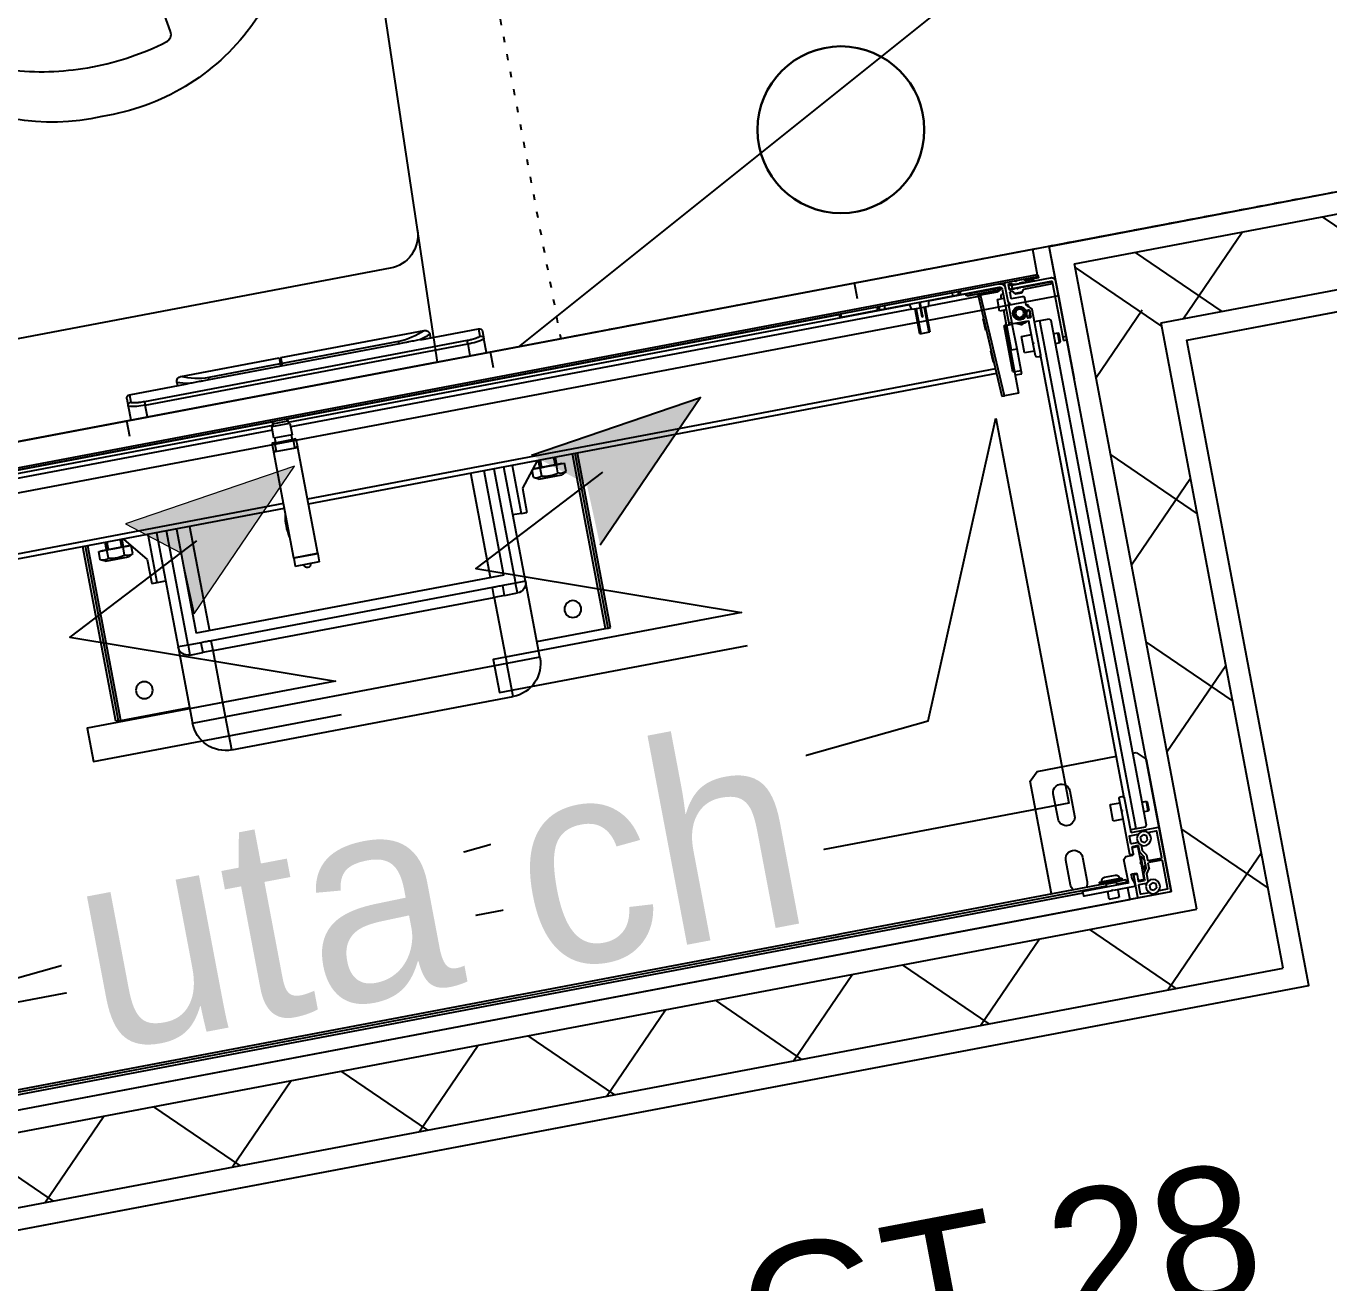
# Model space of a CAD drawing. Header units: centimetres. Extents: x 197412 to 267601, y -375791 to -305433.
# Drawn here: x 218766 to 219540, y -354845 to -354099 of the extents above; entities that cross this region are included whole.
import ezdxf

# ---------------------------------------------------------------- set-up
doc = ezdxf.new("R2010")
doc.units = ezdxf.units.CM
doc.linetypes.add('Style de ligne -5', pattern=[0.20828, 0.069425, -0.138855])
for name, color, linetype in [('3-BAT C-Niveau 0', 250, 'Continuous'), ('prlm-GT', 242, 'Continuous'), ('prlm-MOD', 64, 'Continuous'), ('prlm-VMC', 62, 'Continuous')]:
    doc.layers.add(name, color=color, linetype=linetype)
doc.layers.add('FAUX PLAFOND', color=9, linetype='Continuous', lineweight=25)
doc.layers.add('prlm-ELEC-CFO', color=1, linetype='Continuous', lineweight=25)
doc.styles.add('Geneva', font='arial.ttf')
doc.styles.add('prlm-elec-cfo', font='comic.ttf', dxfattribs={"height": 12})

# ---------------------------------------------------------------- blocks, each defined once
blk = doc.blocks.new('xi.uta')
at = {"layer": 'prlm-ELEC-CFO', "lineweight": 5}
blk.add_hatch(color=0, dxfattribs=at).paths.add_polyline_path([(-3, 6), (-0.103, 3.699), (0, 0), (7.5, 7.5)])
at = {"layer": 'prlm-ELEC-CFO', "color": 0, "lineweight": 5, "flags": 128}
blk.add_lwpolyline([(-3, 6), (-0.103, 3.699), (0, 0), (7.5, 7.5)], close=True, dxfattribs=at)
at = {"layer": 'prlm-ELEC-CFO', "color": 0}
blk.add_lwpolyline([(0.955, 4.227), (-7.5, 0), (7.5, -5.5), (-7.5, -5.5), (-7.5, -7.5), (7.5, -7.5)], dxfattribs=at)
blk = doc.blocks.new('xi.CH')
at = {"layer": 'prlm-ELEC-CFO', "lineweight": 5}
blk.add_hatch(color=0, dxfattribs=at).paths.add_polyline_path([(-3, 6), (-0.103, 3.699), (0, 0), (7.5, 7.5)])
at = {"layer": 'prlm-ELEC-CFO', "color": 0}
for points in [[(-3, 6), (7.5, 7.5), (0, 0)], [(0.955, 4.227), (-7.5, 0), (7.5, -5.5), (-7.5, -5.5), (-7.5, -7.5), (7.5, -7.5)]]:
    blk.add_lwpolyline(points, dxfattribs=at)
blk = doc.blocks.new('MTI900_Alu_390')
at = {"layer": 'prlm-MOD', "color": 1, "linetype": 'Continuous'}
for p, q in [((-4.225, 0), (4.225, 0)), ((4.278, 0), (4.225, 0)), ((4.225, -0.07), (4.225, 0)), ((4.472, 0), (4.278, 0)), ((4.475, 0), (4.472, 0)), ((4.475, -0.003), (4.475, 0)), ((3.96, -0.073), (3.96, -0.097)), ((4.13, -0.07), (3.963, -0.07)), ((4.105, -0.025), (4.165, -0.025)), ((4.105, -0.025), (4.105, -0.07)), ((4.135, -0.075), (4.13, -0.07)), ((4.14, -0.07), (4.135, -0.075)), ((4.267, -0.07), (4.14, -0.07)), ((4.165, -0.07), (4.165, -0.025)), ((4.27, -0.0895), (4.27, -0.073)), ((4.275, -0.003), (4.275, -0.137)), ((4.293, -0.021), (4.293, -0.074)), ((4.3467, -0.018), (4.296, -0.018)), ((4.296, -0.077), (4.3306, -0.077)), ((4.355, -0.0385), (4.375, -0.0269)), ((4.355, -0.0615), (4.355, -0.0385)), ((4.375, -0.0731), (4.355, -0.0615)), ((4.375, -0.0269), (4.395, -0.0385)), ((4.395, -0.0615), (4.375, -0.0731)), ((4.395, -0.0385), (4.395, -0.0615)), ((4.454, -0.018), (4.4033, -0.018)), ((4.457, -0.191), (4.457, -0.021)), ((4.475, -0.387), (4.475, -0.003)), ((-4.105, -0.105), (4.105, -0.105)), ((-4.1, -0.12), (4.1, -0.12)), ((-3.96, -0.09), (3.96, -0.09)), ((3.775, -0.12), (3.775, -0.8)), ((3.895, -0.15), (3.895, -0.3)), ((3.963, -0.1), (4.229, -0.1)), ((3.995, -0.3), (3.995, -0.15)), ((4.067, -0.12), (4.067, -0.125)), ((4.067, -0.125), (4.203, -0.125)), ((4.067, -0.125), (4.067, -0.135)), ((4.067, -0.135), (4.203, -0.135)), ((4.105, -0.115), (4.095, -0.125)), ((4.105, -0.1), (4.105, -0.115)), ((4.165, -0.115), (4.105, -0.115)), ((4.165, -0.115), (4.165, -0.1)), ((4.165, -0.105), (4.225, -0.105)), ((4.175, -0.125), (4.165, -0.115)), ((4.17, -0.12), (4.225, -0.12)), ((4.203, -0.125), (4.203, -0.12)), ((4.203, -0.135), (4.203, -0.125)), ((4.225, -0.105), (4.225, -0.1)), ((4.225, -0.105), (4.225, -0.12)), ((4.235, -0.1), (4.235, -0.24)), ((4.26, -0.142), (4.26, -0.1205)), ((4.2602, -0.1195), (4.2698, -0.0905)), ((4.292, -0.145), (4.263, -0.145)), ((4.278, -0.14), (4.292, -0.14)), ((4.295, -0.137), (4.295, -0.098)), ((4.295, -0.137), (4.295, -0.142)), ((4.298, -0.095), (4.332, -0.095)), ((4.327, -0.1), (4.298, -0.1)), ((4.33, -0.195), (4.33, -0.103)), ((4.335, -0.098), (4.335, -0.1341)), ((4.3355, -0.1358), (4.3545, -0.1642)), ((4.353, -0.0864), (4.353, -0.1286)), ((4.3535, -0.1303), (4.3725, -0.1588)), ((4.1025, -0.158), (4.1675, -0.158)), ((4.33, -0.195), (4.325, -0.2)), ((4.325, -0.2), (4.33, -0.205)), ((4.3377, -0.16), (4.33, -0.16)), ((4.33, -0.1677), (4.3421, -0.1677)), ((4.33, -0.297), (4.33, -0.205)), ((4.3377, -0.16), (4.3377, -0.24)), ((4.355, -0.19), (4.3377, -0.16)), ((4.3377, -0.24), (4.355, -0.21)), ((4.355, -0.1659), (4.355, -0.2341)), ((4.373, -0.1605), (4.373, -0.191)), ((4.373, -0.209), (4.373, -0.2404)), ((4.454, -0.194), (4.376, -0.194)), ((4.376, -0.206), (4.454, -0.206)), ((4.457, -0.369), (4.457, -0.209)), ((4.235, -0.24), (4.25, -0.255)), ((4.25, -0.255), (4.292, -0.255)), ((4.275, -0.263), (4.275, -0.52)), ((4.292, -0.26), (4.278, -0.26)), ((4.295, -0.258), (4.295, -0.263)), ((4.295, -0.302), (4.295, -0.263)), ((4.298, -0.3), (4.327, -0.3)), ((4.332, -0.305), (4.298, -0.305)), ((4.33, -0.2323), (4.3421, -0.2323)), ((4.33, -0.24), (4.3377, -0.24)), ((4.3545, -0.2358), (4.335, -0.265)), ((4.335, -0.265), (4.335, -0.302)), ((4.353, -0.2714), (4.353, -0.3036)), ((4.373, -0.2404), (4.3535, -0.2697)), ((4.293, -0.326), (4.293, -0.369)), ((4.328, -0.323), (4.296, -0.323)), ((4.296, -0.372), (4.3467, -0.372)), ((4.355, -0.3285), (4.375, -0.3169)), ((4.355, -0.3515), (4.355, -0.3285)), ((4.375, -0.3631), (4.355, -0.3515)), ((4.375, -0.3169), (4.395, -0.3285)), ((4.395, -0.3515), (4.375, -0.3631)), ((4.395, -0.3285), (4.395, -0.3515)), ((4.4033, -0.372), (4.454, -0.372)), ((4.305, -0.6), (4.305, -0.393)), ((4.34, -0.405), (4.305, -0.405)), ((4.308, -0.39), (4.472, -0.39)), ((4.34, -0.405), (4.34, -3.475)), ((4.395, -0.405), (4.34, -0.405)), ((4.405, -0.415), (4.395, -0.405)), ((4.405, -0.415), (4.405, -3.465)), ((4.475, -0.8), (4.475, -0.387)), ((4.215, -0.475), (4.215, -0.575)), ((4.275, -0.475), (4.215, -0.475)), ((4.275, -0.52), (4.2779, -0.5229)), ((4.275, -0.52), (4.275, -0.53)), ((4.2779, -0.5271), (4.275, -0.53)), ((4.275, -0.53), (4.275, -0.6)), ((4.43, -0.495), (4.405, -0.495)), ((4.43, -0.495), (4.43, -0.555)), ((4.435, -0.5), (4.43, -0.495)), ((4.435, -0.55), (4.435, -0.5)), ((3.895, -0.55), (3.895, -0.7)), ((3.995, -0.7), (3.995, -0.55)), ((4.215, -0.575), (4.275, -0.575)), ((4.285, -0.61), (4.295, -0.61)), ((4.305, -0.6), (4.305, -3.277)), ((4.405, -0.555), (4.43, -0.555)), ((4.43, -0.555), (4.435, -0.55)), ((3.775, -0.8), (3.825, -0.85)), ((3.825, -0.85), (4.305, -0.85)), ((4.405, -0.85), (4.425, -0.85)), ((4.425, -0.85), (4.475, -0.8)), ((-0.85, -1.865), (0.85, -1.865)), ((-0.85, -1.865), (-0.85, -2.065)), ((0.85, -1.865), (0.85, -2.065)), ((-1.05, -2.525), (-1.05, -2.065)), ((-1.05, -2.065), (-0.85, -2.065)), ((0.85, -2.065), (-0.85, -2.065)), ((-0.85, -2.065), (-0.85, -2.465)), ((0.85, -2.465), (0.85, -2.065)), ((1.05, -2.065), (0.85, -2.065)), ((1.05, -2.065), (1.05, -2.525)), ((-1.495, -2.16), (-1.495, -3.215)), ((-1.48, -2.16), (-1.495, -2.16)), ((-1.48, -2.16), (-1.48, -3.215)), ((-1.48, -2.16), (-1.465, -2.16)), ((-1.465, -2.16), (-1.05, -2.16)), ((-1.465, -2.16), (-1.465, -3.215)), ((1.05, -2.16), (1.465, -2.16)), ((1.465, -2.16), (1.48, -2.16)), ((1.465, -2.16), (1.465, -3.215)), ((1.48, -2.16), (1.48, -3.215)), ((1.48, -2.16), (1.495, -2.16)), ((1.495, -2.16), (1.495, -3.215)), ((-0.99, -2.465), (-0.9124, -2.465)), ((-0.99, -2.525), (-0.99, -2.465)), ((-0.85, -2.465), (-0.9124, -2.465)), ((-0.9124, -2.525), (-0.9124, -2.465)), ((-0.85, -2.465), (0.85, -2.465)), ((-0.85, -2.465), (-0.85, -2.5242)), ((0.9124, -2.465), (0.85, -2.465)), ((0.85, -2.465), (0.85, -2.5242)), ((0.9124, -2.465), (0.99, -2.465)), ((0.9124, -2.465), (0.9124, -2.525)), ((0.99, -2.465), (0.99, -2.525)), ((-1.05, -3.215), (-1.05, -2.525)), ((-0.99, -2.525), (-1.05, -2.525)), ((-0.99, -2.525), (-0.99, -3.215)), ((-0.9124, -2.525), (-0.99, -2.525)), ((0.85, -2.5242), (-0.85, -2.5242)), ((0.99, -2.525), (0.9124, -2.525)), ((0.99, -3.215), (0.99, -2.525)), ((1.05, -2.525), (0.99, -2.525)), ((1.05, -2.525), (1.05, -3.215)), ((0.93, -2.585), (-0.93, -2.585)), ((-0.93, -3.215), (-0.93, -2.585)), ((-0.85, -3.215), (-0.85, -2.585)), ((0.85, -2.585), (0.85, -3.215)), ((0.93, -2.585), (0.93, -3.215)), ((-1.1342, -2.925), (-1.1, -2.925)), ((-1.1342, -3.0705), (-1.1342, -2.925)), ((-1.1, -2.925), (-1.1, -3.215)), ((-1.1, -2.925), (-1.05, -2.925)), ((-0.2775, -2.915), (-0.2775, -2.865)), ((-0.1325, -2.865), (-0.2775, -2.865)), ((-0.1325, -2.915), (-0.2775, -2.915)), ((-0.2775, -2.9175), (-0.2775, -2.915)), ((-0.2775, -2.9175), (-0.1325, -2.9175)), ((-0.2775, -3.5575), (-0.2775, -2.9175)), ((-0.1325, -2.915), (-0.1325, -2.865)), ((-0.1325, -2.9175), (-0.1325, -2.915)), ((-0.1325, -3.5575), (-0.1325, -2.9175)), ((1.1, -2.925), (1.05, -2.925)), ((1.1, -3.215), (1.1, -2.925)), ((1.1, -2.925), (1.1342, -2.925)), ((1.1342, -3.0705), (1.1342, -2.925)), ((-1.2504, -3.215), (-1.1342, -3.0705)), ((1.2504, -3.215), (1.1342, -3.0705)), ((4.0071, -3.6913), (4.035, -3.077)), ((4.05, -3.077), (4.0221, -3.692)), ((4.035, -3.077), (4.05, -3.077)), ((4.1351, -3.077), (4.05, -3.077)), ((4.136, -3.497), (4.1351, -3.077)), ((-1.38, -3.106), (-1.4081, -3.1204)), ((-1.4081, -3.1204), (-1.4081, -3.17)), ((-1.4081, -3.17), (-1.3836, -3.17)), ((-1.395, -3.17), (-1.395, -3.172)), ((-1.395, -3.172), (-1.225, -3.172)), ((-1.3836, -3.17), (-1.3591, -3.17)), ((-1.38, -3.106), (-1.24, -3.106)), ((-1.36, -3.172), (-1.36, -3.215)), ((-1.3591, -3.1204), (-1.3591, -3.17)), ((-1.3591, -3.17), (-1.31, -3.17)), ((-1.3508, -3.215), (-1.3508, -3.172)), ((-1.31, -3.17), (-1.2609, -3.17)), ((-1.2692, -3.215), (-1.2692, -3.172)), ((-1.2609, -3.1204), (-1.2609, -3.17)), ((-1.2609, -3.17), (-1.2364, -3.17)), ((-1.26, -3.215), (-1.26, -3.172)), ((-1.2119, -3.1204), (-1.24, -3.106)), ((-1.2364, -3.17), (-1.2142, -3.17)), ((-1.225, -3.172), (-1.225, -3.17)), ((-1.2119, -3.1204), (-1.2119, -3.1671)), ((1.24, -3.106), (1.2119, -3.1204)), ((1.2119, -3.1204), (1.2119, -3.1671)), ((1.2142, -3.17), (1.2364, -3.17)), ((1.225, -3.17), (1.225, -3.172)), ((1.225, -3.172), (1.395, -3.172)), ((1.2364, -3.17), (1.2609, -3.17)), ((1.24, -3.106), (1.38, -3.106)), ((1.26, -3.172), (1.26, -3.215)), ((1.2609, -3.1204), (1.2609, -3.17)), ((1.2609, -3.17), (1.31, -3.17)), ((1.2692, -3.215), (1.2692, -3.172)), ((1.31, -3.17), (1.3591, -3.17)), ((1.3508, -3.215), (1.3508, -3.172)), ((1.3591, -3.1204), (1.3591, -3.17)), ((1.3591, -3.17), (1.3836, -3.17)), ((1.36, -3.215), (1.36, -3.172)), ((1.4081, -3.1204), (1.38, -3.106)), ((1.3836, -3.17), (1.4081, -3.17)), ((1.395, -3.172), (1.395, -3.17)), ((1.4081, -3.1204), (1.4081, -3.17)), ((-0.2775, -3.215), (-4.0287, -3.215)), ((-0.2775, -3.245), (-4.0274, -3.245)), ((4.0287, -3.215), (-0.1325, -3.215)), ((4.0274, -3.245), (-0.1325, -3.245)), ((4.125, -3.207), (4.125, -3.487)), ((4.125, -3.207), (4.175, -3.207)), ((4.1353, -3.187), (4.175, -3.187)), ((4.175, -3.187), (4.175, -3.207)), ((4.175, -3.207), (4.175, -3.337)), ((4.0173, -3.3556), (4.0205, -3.2854)), ((4.0255, -3.2857), (4.0205, -3.2854)), ((4.215, -3.305), (4.215, -3.405)), ((4.275, -3.305), (4.215, -3.305)), ((4.275, -3.277), (4.275, -3.3458)), ((4.295, -3.267), (4.285, -3.267)), ((4.305, -3.5528), (4.305, -3.277)), ((4.43, -3.325), (4.405, -3.325)), ((4.43, -3.325), (4.43, -3.385)), ((4.435, -3.33), (4.43, -3.325)), ((4.0173, -3.3556), (4.0223, -3.3558)), ((4.14, -3.337), (4.175, -3.337)), ((4.14, -3.487), (4.14, -3.337)), ((4.175, -3.337), (4.175, -3.487)), ((4.215, -3.405), (4.275, -3.405)), ((4.275, -3.3458), (4.275, -3.3582)), ((4.275, -3.3582), (4.275, -3.484)), ((4.2759, -3.3479), (4.2779, -3.3499)), ((4.2779, -3.3541), (4.2759, -3.3561)), ((4.405, -3.385), (4.43, -3.385)), ((4.43, -3.385), (4.435, -3.38)), ((4.435, -3.38), (4.435, -3.33)), ((4.455, -3.355), (4.455, -3.335)), ((4.455, -3.335), (4.475, -3.335)), ((4.455, -3.69), (4.455, -3.355)), ((4.475, -3.355), (4.455, -3.355)), ((4.475, -3.335), (4.475, -3.355)), ((4.475, -3.69), (4.475, -3.355)), ((4.0084, -3.5518), (4.0116, -3.4816)), ((4.0166, -3.4819), (4.0116, -3.4816)), ((4.22, -3.4778), (4.23, -3.472)), ((4.23, -3.472), (4.24, -3.4778)), ((4.34, -3.475), (4.305, -3.475)), ((4.395, -3.475), (4.34, -3.475)), ((4.395, -3.475), (4.405, -3.465)), ((-0.2775, -3.5575), (-0.1325, -3.5575)), ((-0.2775, -3.56), (-0.2775, -3.5575)), ((-0.26, -3.5575), (-0.26, -3.6075)), ((-0.15, -3.6075), (-0.15, -3.5575)), ((-0.1325, -3.56), (-0.1325, -3.5575)), ((3.625, -3.532), (3.685, -3.532)), ((3.625, -3.532), (3.625, -3.682)), ((3.6311, -3.682), (3.6311, -3.532)), ((3.6789, -3.682), (3.6789, -3.532)), ((3.685, -3.682), (3.685, -3.532)), ((4.0084, -3.5518), (4.0134, -3.552)), ((4.125, -3.487), (4.14, -3.487)), ((4.14, -3.4972), (4.136, -3.497)), ((4.14, -3.487), (4.155, -3.487)), ((4.14, -3.487), (4.14, -3.577)), ((4.155, -3.487), (4.175, -3.487)), ((4.155, -3.497), (4.155, -3.487)), ((4.155, -3.702), (4.155, -3.497)), ((4.175, -3.497), (4.155, -3.497)), ((4.175, -3.487), (4.175, -3.49)), ((4.175, -3.49), (4.175, -3.6008)), ((4.272, -3.487), (4.178, -3.487)), ((4.195, -3.5614), (4.195, -3.5226)), ((4.268, -3.521), (4.2657, -3.521)), ((4.271, -3.507), (4.271, -3.518)), ((4.2729, -3.542), (4.276, -3.542)), ((4.287, -3.504), (4.274, -3.504)), ((4.2769, -3.5821), (4.3041, -3.5549)), ((4.279, -3.545), (4.279, -3.549)), ((4.282, -3.552), (4.287, -3.552)), ((4.2854, -3.504), (4.29, -3.5066)), ((4.29, -3.549), (4.29, -3.507)), ((-0.2775, -3.61), (-0.2775, -3.56)), ((-0.26, -3.56), (-0.2775, -3.56)), ((-0.255, -3.61), (-0.2775, -3.61)), ((-0.15, -3.6075), (-0.26, -3.6075)), ((-0.255, -3.6075), (-0.255, -3.6375)), ((-0.155, -3.6375), (-0.155, -3.6075)), ((-0.1325, -3.61), (-0.155, -3.61)), ((-0.1325, -3.56), (-0.15, -3.56)), ((-0.1325, -3.61), (-0.1325, -3.56)), ((3.655, -3.6411), (3.655, -3.6275)), ((3.66, -3.6275), (3.655, -3.6275)), ((3.66, -3.6411), (3.66, -3.6275)), ((4.115, -3.577), (4.115, -3.647)), ((4.155, -3.577), (4.115, -3.577)), ((4.175, -3.6232), (4.175, -3.6008)), ((4.175, -3.6232), (4.175, -3.734)), ((4.1759, -3.6029), (4.1829, -3.6099)), ((4.1829, -3.6141), (4.1759, -3.6211)), ((4.198, -3.637), (4.266, -3.637)), ((4.276, -3.627), (4.276, -3.5842)), ((4.2906, -3.577), (4.2806, -3.5828)), ((4.2906, -3.5684), (4.2906, -3.577)), ((-0.26, -3.685), (-3.6034, -3.685)), ((-0.15, -3.6375), (-0.26, -3.6375)), ((-0.26, -3.6375), (-0.26, -3.7075)), ((-0.26, -3.7075), (-0.15, -3.7075)), ((-0.25, -3.7075), (-0.25, -3.7225)), ((-0.16, -3.7225), (-0.16, -3.7075)), ((-0.15, -3.7075), (-0.15, -3.6375)), ((3.6044, -3.685), (-0.15, -3.685)), ((3.605, -3.682), (3.598, -3.717)), ((3.655, -3.682), (3.605, -3.682)), ((3.655, -3.717), (3.655, -3.6411)), ((3.66, -3.6411), (3.655, -3.6411)), ((3.66, -3.717), (3.66, -3.6411)), ((3.705, -3.682), (3.66, -3.682)), ((3.712, -3.717), (3.705, -3.682)), ((4.0074, -3.685), (3.7056, -3.685)), ((3.935, -3.717), (3.935, -3.712)), ((3.965, -3.712), (3.935, -3.712)), ((3.945, -3.702), (3.965, -3.702)), ((3.965, -3.702), (4.105, -3.702)), ((3.965, -3.712), (3.965, -3.702)), ((3.965, -3.712), (3.965, -3.717)), ((4.105, -3.712), (3.965, -3.712)), ((4.007, -3.6925), (4.0071, -3.6913)), ((4.0071, -3.6913), (4.0221, -3.692)), ((4.0221, -3.692), (4.022, -3.6925)), ((4.0221, -3.692), (4.125, -3.692)), ((4.105, -3.702), (4.125, -3.702)), ((4.105, -3.712), (4.105, -3.702)), ((4.105, -3.717), (4.105, -3.712)), ((4.135, -3.712), (4.105, -3.712)), ((4.115, -3.647), (4.155, -3.647)), ((4.125, -3.692), (4.125, -3.702)), ((4.135, -3.712), (4.135, -3.717)), ((4.14, -3.647), (4.14, -3.6567)), ((4.195, -3.674), (4.195, -3.64)), ((4.195, -3.722), (4.195, -3.693)), ((4.195, -3.695), (4.215, -3.695)), ((4.2109, -3.677), (4.198, -3.677)), ((4.198, -3.69), (4.2252, -3.69)), ((4.2221, -3.6633), (4.2134, -3.6757)), ((4.215, -3.695), (4.45, -3.695)), ((4.215, -3.695), (4.215, -3.715)), ((4.2654, -3.662), (4.2246, -3.662)), ((4.227, -3.657), (4.225, -3.659)), ((4.265, -3.659), (4.225, -3.659)), ((4.225, -3.659), (4.225, -3.662)), ((4.225, -3.69), (4.225, -3.695)), ((4.263, -3.657), (4.227, -3.657)), ((4.228, -3.692), (4.2367, -3.692)), ((4.2293, -3.657), (4.2293, -3.662)), ((4.2293, -3.69), (4.2293, -3.695)), ((4.2429, -3.6871), (4.2388, -3.6911)), ((4.2512, -3.6911), (4.2471, -3.6871)), ((4.2533, -3.692), (4.2625, -3.692)), ((4.2607, -3.657), (4.2607, -3.662)), ((4.2607, -3.69), (4.2607, -3.695)), ((4.265, -3.659), (4.263, -3.657)), ((4.265, -3.662), (4.265, -3.659)), ((4.265, -3.695), (4.265, -3.69)), ((4.2827, -3.69), (4.2653, -3.69)), ((4.2766, -3.6757), (4.2679, -3.6633)), ((4.452, -3.677), (4.2791, -3.677)), ((4.2855, -3.692), (4.445, -3.692)), ((4.455, -3.682), (4.455, -3.68)), ((-4.375, -3.737), (4.375, -3.737)), ((4.375, -3.747), (-4.375, -3.747)), ((-3.5974, -3.715), (-0.25, -3.715)), ((-3.175, -3.735), (-0.2433, -3.735)), ((-0.25, -3.7225), (-0.16, -3.7225)), ((-0.1667, -3.735), (3.175, -3.735)), ((-0.16, -3.715), (3.5984, -3.715)), ((3.175, -3.717), (3.185, -3.717)), ((3.175, -3.737), (3.175, -3.717)), ((3.185, -3.717), (3.4033, -3.717)), ((3.185, -3.717), (3.185, -3.737)), ((3.4033, -3.737), (3.4033, -3.717)), ((3.4033, -3.717), (3.4168, -3.717)), ((3.4168, -3.717), (3.45, -3.717)), ((3.4168, -3.717), (3.4168, -3.737)), ((3.45, -3.717), (3.86, -3.717)), ((3.45, -3.717), (3.45, -3.737)), ((3.7116, -3.715), (3.935, -3.715)), ((3.86, -3.717), (3.8932, -3.717)), ((3.86, -3.717), (3.86, -3.737)), ((3.8932, -3.717), (3.9067, -3.717)), ((3.8932, -3.737), (3.8932, -3.717)), ((3.9067, -3.717), (4.14, -3.717)), ((3.9067, -3.717), (3.9067, -3.737)), ((4.165, -3.7265), (4.165, -3.737)), ((4.175, -3.734), (4.175, -3.737)), ((4.215, -3.715), (4.195, -3.715)), ((4.198, -3.725), (4.212, -3.725)), ((4.215, -3.715), (4.45, -3.715)), ((4.215, -3.72), (4.2251, -3.72)), ((4.215, -3.722), (4.215, -3.72)), ((4.2249, -3.7161), (4.221, -3.72)), ((4.2287, -3.7161), (4.2249, -3.7161)), ((4.2595, -3.715), (4.231, -3.715)), ((4.2429, -3.7321), (4.2379, -3.737)), ((4.2486, -3.7335), (4.2414, -3.7335)), ((4.2521, -3.737), (4.2471, -3.7321)), ((4.2651, -3.7161), (4.2618, -3.7161)), ((4.269, -3.72), (4.2651, -3.7161)), ((4.2654, -3.72), (4.2826, -3.72)), ((4.342, -3.715), (4.2885, -3.715)), ((4.295, -3.734), (4.295, -3.73)), ((4.298, -3.727), (4.342, -3.727)), ((4.378, -3.727), (4.298, -3.727)), ((4.298, -3.727), (4.298, -3.737)), ((4.345, -3.724), (4.345, -3.718)), ((4.375, -3.737), (4.375, -3.747)), ((4.375, -3.747), (4.378, -3.747)), ((4.375, -3.792), (4.375, -3.747)), ((4.378, -3.747), (4.378, -3.727)), ((4.375, -3.902), (4.375, -3.792)), ((-4.375, -3.902), (4.375, -3.902)), ((-1.075, -3.9853), (-1.075, -3.902)), ((-0.975, -3.902), (-0.975, -3.973)), ((0.975, -3.973), (0.975, -3.902)), ((1.075, -3.902), (1.075, -3.9853)), ((-1.075, -4.03), (-1.075, -3.9853)), ((-1.055, -4.05), (-1.055, -4.0051)), ((-0.975, -3.973), (0.975, -3.973)), ((-0.975, -3.9928), (-0.975, -3.973)), ((0.975, -3.9928), (-0.975, -3.9928)), ((0.975, -3.973), (0.975, -3.9928)), ((1.055, -4.05), (1.055, -4.0051)), ((1.075, -4.03), (1.075, -3.9853)), ((-1.055, -4.05), (-0.706, -4.05)), ((-0.765, -4.07), (-0.765, -4.05)), ((-0.735, -4.1), (-0.735, -4.1)), ((-0.735, -4.1), (-0.1416, -4.1)), ((0.576, -4.0497), (-0.576, -4.0497)), ((-0.574, -4.0497), (-0.574, -4.0634)), ((-0.1416, -4.0634), (-0.574, -4.0634)), ((-0.1416, -4.0634), (-0.1416, -4.0497)), ((-0.1416, -4.1), (-0.1416, -4.0634)), ((-0.1307, -4.0497), (-0.1307, -4.0634)), ((0.574, -4.0634), (-0.1307, -4.0634)), ((-0.1307, -4.0634), (-0.1307, -4.1)), ((-0.1307, -4.1), (0.735, -4.1)), ((0.574, -4.0497), (0.574, -4.0634)), ((0.7037, -4.05), (1.055, -4.05)), ((0.735, -4.1), (0.735, -4.1)), ((0.765, -4.07), (0.765, -4.05))]:
    blk.add_line(p, q, dxfattribs=at)
at = {"layer": 'prlm-MOD', "color": 1, "ltscale": 50}
for points in [[(-1.1, -3.8058), (-1.1, -3.902)], [(1.1, -3.8058), (1.1, -3.902)], [(3.3, -3.8058), (3.3, -3.902)]]:
    blk.add_lwpolyline(points, dxfattribs=at)
at = {"layer": 'prlm-MOD', "color": 1, "linetype": 'Continuous'}
for centre, radius in [((4.375, -0.05), 0.0425), ((4.375, -0.34), 0.0425), ((-1.295, -2.31), 0.05), ((1.295, -2.31), 0.05), ((4.23, -3.542), 0.035), ((4.23, -3.542), 0.03), ((4.23, -3.542), 0.025)]:
    blk.add_circle(centre, radius, dxfattribs=at)
for centre, radius, start, end in [((4.278, -0.003), 0.003, 90, 180), ((4.472, -0.003), 0.003, 0, 90), ((3.963, -0.073), 0.003, 90, 180), ((4.267, -0.073), 0.003, 0, 90), ((4.296, -0.021), 0.003, 90, 180), ((4.296, -0.074), 0.003, 180, 270), ((4.3306, -0.067), 0.01, 270, 326.3475), ((4.3467, -0.021), 0.003, 84.51824, 90), ((4.4033, -0.021), 0.003, 90, 95.48179), ((4.454, -0.021), 0.003, 0, 90), ((3.945, -0.15), 0.05, 143.1301, 180), ((3.963, -0.097), 0.003, 180, 270), ((3.945, -0.15), 0.05, 0, 36.8699), ((4.1025, -0.138), 0.02, 171.37307, 270), ((4.1025, -0.133), 0.02, 185.73917, 187.18076), ((4.1675, -0.138), 0.02, 270, 8.62693), ((4.1675, -0.133), 0.02, 352.81924, 354.26083), ((4.232, -0.1), 0.003, 0, 180), ((4.263, -0.1205), 0.003, 161.56505, 180), ((4.263, -0.142), 0.003, 180, 270), ((4.267, -0.0895), 0.003, 341.56505, 0), ((4.278, -0.137), 0.003, 180, 270), ((4.292, -0.137), 0.003, 270, 0), ((4.292, -0.142), 0.003, 270, 0), ((4.298, -0.098), 0.003, 90, 180), ((4.298, -0.103), 0.003, 90, 180), ((4.327, -0.103), 0.003, 0, 90), ((4.332, -0.098), 0.003, 0, 90), ((4.338, -0.1341), 0.003, 180, 213.69007), ((4.356, -0.1286), 0.003, 180, 213.69007), ((4.352, -0.1659), 0.003, 0, 33.69007), ((4.37, -0.1605), 0.003, 0, 33.69007), ((4.376, -0.191), 0.003, 180, 270), ((4.376, -0.209), 0.003, 90, 180), ((4.454, -0.191), 0.003, 270, 0), ((4.454, -0.209), 0.003, 0, 90), ((3.945, -0.3), 0.05, 180, 0), ((4.278, -0.263), 0.003, 90, 180), ((4.292, -0.258), 0.003, 0, 90), ((4.292, -0.263), 0.003, 0, 90), ((4.298, -0.297), 0.003, 180, 270), ((4.298, -0.302), 0.003, 180, 270), ((4.327, -0.297), 0.003, 270, 0), ((4.332, -0.302), 0.003, 270, 0), ((4.356, -0.2714), 0.003, 146.30993, 180), ((4.352, -0.2341), 0.003, 326.30993, 0), ((4.296, -0.326), 0.003, 90, 180), ((4.296, -0.369), 0.003, 180, 270), ((4.328, -0.333), 0.01, 46.14901, 90), ((4.3467, -0.369), 0.003, 270, 275.48176), ((4.4033, -0.369), 0.003, 264.51819, 270), ((4.454, -0.369), 0.003, 270, 0), ((4.308, -0.393), 0.003, 90, 180), ((4.472, -0.387), 0.003, 270, 0), ((3.945, -0.55), 0.05, 0, 180), ((4.2758, -0.525), 0.003, 315, 45), ((4.285, -0.6), 0.01, 180, 270), ((4.295, -0.6), 0.01, 270, 0), ((3.945, -0.7), 0.05, 180, 0), ((-0.85, -2.065), 0.2, 90, 180), ((0.85, -2.065), 0.2, 0, 90), ((-0.99, -2.525), 0.06, 90, 180), ((0.99, -2.525), 0.06, 0, 90), ((-0.205, -2.865), 0.02, 0, 180), ((0, -3.11), 0.285, 166.82645, 193.17355), ((-1.3836, -3.1624), 0.0487, 59.74223, 120.25777), ((-1.2364, -3.1624), 0.0487, 59.74223, 120.25777), ((1.2364, -3.1624), 0.0487, 59.74223, 120.25777), ((1.3836, -3.1624), 0.0487, 59.74223, 120.25777), ((4.285, -3.277), 0.01, 90, 180), ((4.295, -3.277), 0.01, 0, 90), ((4.278, -3.3458), 0.003, 180, 225), ((4.278, -3.3582), 0.003, 135, 180), ((4.2758, -3.352), 0.003, 315, 45), ((4.23, -3.542), 0.065, 57.79577, 122.20423), ((4.23, -3.542), 0.06, 66.44354, 113.55646), ((4.178, -3.49), 0.003, 90, 180), ((4.23, -3.542), 0.04, 33.92723, 355.99937), ((4.2657, -3.518), 0.003, 213.92723, 270), ((4.23, -3.542), 0.04, 0, 33.92723), ((4.268, -3.518), 0.003, 270, 0), ((4.2729, -3.545), 0.003, 90, 175.99937), ((4.23, -3.542), 0.04, 355.99937, 0), ((4.274, -3.507), 0.003, 90, 180), ((4.272, -3.484), 0.003, 270, 0), ((4.276, -3.545), 0.003, 0, 90), ((4.23, -3.542), 0.06, 0, 39.29648), ((4.282, -3.549), 0.003, 180, 270), ((4.23, -3.542), 0.065, 22.61986, 35.77582), ((4.287, -3.507), 0.003, 0, 90), ((4.287, -3.549), 0.003, 270, 0), ((4.23, -3.542), 0.06, 351.491, 0), ((4.302, -3.5528), 0.003, 315, 0), ((4.178, -3.6008), 0.003, 180, 225), ((4.178, -3.6232), 0.003, 135, 180), ((4.1808, -3.612), 0.003, 315, 45), ((4.198, -3.64), 0.003, 90, 180), ((4.266, -3.627), 0.01, 270, 0), ((4.23, -3.542), 0.065, 315.04746, 333.83802), ((4.279, -3.5842), 0.003, 135, 180), ((3.945, -3.712), 0.01, 90, 180), ((3.997, -3.692), 0.01, 270, 357.39744), ((4.125, -3.712), 0.02, 347.58795, 90), ((4.125, -3.712), 0.01, 0, 90), ((4.16, -3.6567), 0.02, 180, 230.11594), ((4.14, -3.702), 0.035, 270, 0), ((4.14, -3.702), 0.015, 270, 0), ((4.1151, -3.7104), 0.05, 37.08606, 50.11594), ((4.198, -3.674), 0.003, 180, 270), ((4.198, -3.693), 0.003, 90, 180), ((4.2109, -3.674), 0.003, 270, 325.00798), ((4.2246, -3.665), 0.003, 90, 145.00798), ((4.2252, -3.693), 0.003, 19.47122, 90), ((4.2367, -3.689), 0.003, 270, 315), ((4.245, -3.6892), 0.003, 45, 135), ((4.2533, -3.689), 0.003, 225, 270), ((4.2653, -3.693), 0.003, 90, 160.52878), ((4.2654, -3.665), 0.003, 34.99202, 90), ((4.2791, -3.674), 0.003, 214.99202, 270), ((4.2827, -3.693), 0.003, 19.47122, 90), ((4.445, -3.682), 0.01, 270, 0), ((4.45, -3.69), 0.025, 270, 0), ((4.45, -3.69), 0.005, 270, 0), ((4.452, -3.68), 0.003, 0, 90), ((-0.235, -3.7225), 0.015, 180, 255.16489), ((-0.175, -3.7225), 0.015, 284.83511, 0), ((4.178, -3.734), 0.003, 180, 270), ((4.198, -3.722), 0.003, 180, 270), ((4.212, -3.722), 0.003, 270, 0), ((4.215, -3.715), 0.01, 353.93882, 0), ((4.2251, -3.717), 0.003, 270, 350.40593), ((4.231, -3.718), 0.003, 90, 170.40593), ((4.245, -3.7342), 0.003, 45, 135), ((4.2595, -3.718), 0.003, 9.59407, 90), ((4.2654, -3.717), 0.003, 189.59407, 270), ((4.275, -3.715), 0.01, 180, 186.06118), ((4.2826, -3.717), 0.003, 270, 350.40593), ((4.2885, -3.718), 0.003, 90, 170.40593), ((4.292, -3.734), 0.003, 270, 0), ((4.298, -3.73), 0.003, 90, 180), ((4.342, -3.718), 0.003, 0, 90), ((4.342, -3.724), 0.003, 270, 0), ((-0.9965, -4.212), 0.2399, 84.86995, 109.10907), ((0.9987, -4.1937), 0.2219, 69.89148, 96.1295), ((-1.055, -4.03), 0.02, 180, 270), ((-0.5689, -4.6164), 0.5805, 102.58374, 109.74123), ((-0.735, -4.07), 0.03, 180, 270), ((-0.5689, -4.4578), 0.3944, 90.7355, 114.8981), ((0.5685, -4.4598), 0.3964, 65.16337, 89.20304), ((0.5693, -4.6145), 0.5786, 70.22595, 77.40425), ((0.735, -4.07), 0.03, 270, 0), ((1.055, -4.03), 0.02, 270, 0)]:
    blk.add_arc(centre, radius, start, end, dxfattribs=at)
for centre, major_axis, ratio, start_param, end_param in [((3.997, -3.692), (-0.025, 0), 0.4, 1.570796, 3.096169), ((4.022, -3.6931), (-0.015, 0.0007), 0.045361, -1.568734, 0), ((-1.055, -3.9853), (0.02, 0), 0.989815, 3.141593, 4.712389), ((1.055, -3.9853), (-0.02, 0), 0.989815, 1.570796, 3.141593)]:
    blk.add_ellipse(centre, major_axis=major_axis, ratio=ratio, start_param=start_param, end_param=end_param, dxfattribs=at)
for points, knots in [([(-0.85, -2.5242), (-0.8604, -2.5242), (-0.8708, -2.5243), (-0.8916, -2.5247), (-0.902, -2.525), (-0.9124, -2.525)], [0, 0, 0, 0, 0.5, 0.5, 1, 1, 1, 1]), ([(0.9124, -2.525), (0.902, -2.525), (0.8916, -2.5247), (0.8708, -2.5243), (0.8604, -2.5242), (0.85, -2.5242)], [0, 0, 0, 0, 0.5, 0.5, 1, 1, 1, 1]), ([(-1.3591, -3.1204), (-1.3511, -3.1183), (-1.343, -3.1166), (-1.3306, -3.1149), (-1.3265, -3.1144), (-1.3182, -3.1138), (-1.3141, -3.1137), (-1.3017, -3.1137), (-1.2935, -3.1143), (-1.2772, -3.1166), (-1.269, -3.1183), (-1.2609, -3.1204)], [0, 0, 0, 0, 0.25, 0.25, 0.375, 0.375, 0.5, 0.5, 0.75, 0.75, 1, 1, 1, 1]), ([(1.2609, -3.1204), (1.269, -3.1183), (1.2772, -3.1166), (1.2935, -3.1143), (1.3017, -3.1137), (1.3141, -3.1137), (1.3182, -3.1138), (1.3265, -3.1144), (1.3306, -3.1149), (1.343, -3.1166), (1.3511, -3.1183), (1.3591, -3.1204)], [0, 0, 0, 0, 0.25, 0.25, 0.5, 0.5, 0.625, 0.625, 0.75, 0.75, 1, 1, 1, 1]), ([(-0.975, -3.9928), (-0.9803, -3.9928), (-0.9856, -3.9929), (-0.996, -3.9932), (-1.0011, -3.9934), (-1.0083, -3.9939), (-1.0107, -3.9941), (-1.0153, -3.9945), (-1.0176, -3.9947), (-1.0241, -3.9955), (-1.0281, -3.996), (-1.0355, -3.9972), (-1.0388, -3.9978), (-1.0446, -3.9991), (-1.047, -3.9998), (-1.05, -4.0009), (-1.0509, -4.0013), (-1.0524, -4.0021), (-1.053, -4.0024), (-1.0545, -4.0036), (-1.055, -4.0043), (-1.055, -4.0051)], [0, 0, 0, 0, 0.125, 0.125, 0.25, 0.25, 0.3125, 0.3125, 0.375, 0.375, 0.5, 0.5, 0.625, 0.625, 0.75, 0.75, 0.8125, 0.8125, 0.875, 0.875, 1, 1, 1, 1]), ([(1.055, -4.0051), (1.055, -4.0043), (1.0545, -4.0036), (1.053, -4.0024), (1.0523, -4.002), (1.0508, -4.0013), (1.0491, -4.0006), (1.0469, -3.9998), (1.0444, -3.9991), (1.0431, -3.9988), (1.0387, -3.9978), (1.0354, -3.9971), (1.0299, -3.9963), (1.028, -3.996), (1.0239, -3.9955), (1.0218, -3.9952), (1.0153, -3.9945), (1.0107, -3.9941), (1.0034, -3.9936), (1.0009, -3.9935), (0.9958, -3.9932), (0.9933, -3.9931), (0.9856, -3.9929), (0.9803, -3.9928), (0.975, -3.9928)], [0, 0, 0, 0, 0.125, 0.125, 0.1875, 0.1875, 0.25, 0.3125, 0.3125, 0.375, 0.375, 0.5, 0.5, 0.5625, 0.5625, 0.625, 0.625, 0.75, 0.75, 0.8125, 0.8125, 0.875, 0.875, 1, 1, 1, 1]), ([(-0.576, -4.0497), (-0.5891, -4.0497), (-0.6021, -4.0497), (-0.6211, -4.0498), (-0.6274, -4.0498), (-0.6399, -4.0498), (-0.6461, -4.0498), (-0.6642, -4.0499), (-0.6756, -4.0499), (-0.6918, -4.05), (-0.6971, -4.05), (-0.7038, -4.05), (-0.7053, -4.05), (-0.7068, -4.05)], [0, 0, 0, 0, 0.125, 0.125, 0.1875, 0.1875, 0.25, 0.25, 0.375, 0.375, 0.4375, 0.4375, 0.4568651, 0.4568651, 0.4568651, 0.4568651]), ([(0.7055, -4.05), (0.6995, -4.05), (0.6933, -4.05), (0.6813, -4.05), (0.6756, -4.0499), (0.6642, -4.0499), (0.6524, -4.0499), (0.6402, -4.0498), (0.6278, -4.0498), (0.6214, -4.0498), (0.6021, -4.0497), (0.5891, -4.0497), (0.576, -4.0497)], [0.5494968, 0.5494968, 0.5494968, 0.5494968, 0.625, 0.625, 0.6875, 0.6875, 0.75, 0.8125, 0.8125, 0.875, 0.875, 1, 1, 1, 1])]:
    blk.add_open_spline(points, degree=3, knots=knots, dxfattribs=at)
blk = doc.blocks.new('xi.be')
at = {"layer": 'prlm-VMC', "color": 0, "linetype": 'ByBlock', "lineweight": 5, "flags": 128}
blk.add_lwpolyline([(-6.173, -15.004), (6.173, -15.004), (0, 0)], close=True, dxfattribs=at)
at = {"layer": 'prlm-VMC', "color": 0, "linetype": 'ByBlock', "lineweight": 5}
blk.add_solid([(0, -1), (5.173, -14.004), (-5.173, -14.004), (0, -1)], dxfattribs=at)
blk = doc.blocks.new('Groupe-196-1')
at = {"linetype": 'Continuous', "flags": 128}
for points in [[(13656.874, -48229.309), (13623.75, -48235.568), (13616.906, -48205.485, -0.116334), (13617.038, -48192.556, -0.116144), (13622.924, -48181.053, -0.147727), (13629.92, -48177.411, -0.147725), (13637.744, -48178.248), (13637.752, -48178.251, -0.11673), (13647.43, -48186.813, -0.115952), (13652.28, -48198.801)], [(13636.967, -48214.711), (13636.953, -48214.714, -0.197992), (13626.801, -48212.989, -0.198081), (13620.818, -48204.593, -0.114919), (13620.91, -48193.605), (13620.911, -48193.599, -0.115526), (13625.853, -48183.787, -0.142778), (13630.662, -48181.341, -0.142778), (13636.033, -48181.863, -0.114832), (13644.207, -48189.186), (13644.217, -48189.201, -0.115368), (13648.302, -48199.4, -0.198081), (13645.795, -48209.4, -0.198023), (13636.967, -48214.711)]]:
    blk.add_lwpolyline(points, format="xyb", close=True, dxfattribs=at)
for points in [[(13631.248, -48208.678), (13631.334, -48211.501, 0.192032), (13631.476, -48211.829), (13631.477, -48211.83), (13631.478, -48211.832, 0.187463), (13631.791, -48211.985, 0.069687), (13636.4, -48211.765), (13636.41, -48211.763, 0.069688), (13640.782, -48210.286, 0.17618), (13641.025, -48210.032), (13641.028, -48210.026, 0.18073), (13641.033, -48209.672), (13641.032, -48209.669), (13640.091, -48207.007)], [(13655.696, -48221.461), (13655.697, -48221.465, -0.193855), (13655.351, -48222.921), (13655.343, -48222.931, -0.192143), (13654.089, -48223.729), (13624.316, -48229.354), (13624.313, -48229.355, -0.194357), (13622.846, -48229.062, -0.193855), (13621.994, -48227.834), (13621.993, -48227.829)]]:
    blk.add_lwpolyline(points, format="xyb", dxfattribs=at)

msp = doc.modelspace()

# ---------------------------------------------------------------- hatches: boundary and pattern name
at = {"linetype": 'Continuous'}
h = msp.add_hatch(dxfattribs=at)
h.set_pattern_fill('02_ISOLANT', color=256, scale=10, angle=10.72769, style=0, pattern_type=2)
h.set_pattern_definition([(55.727694, (82441.66, 127994.64), (-66.109646, 45.050135), []), (145.727694, (82441.66, 127994.64), (45.050135, 66.109646), [])])
h.paths.add_polyline_path([(219388.98, -354239.99), (219440.4, -354275.03), (219895.31, -354188.85), (219887.12, -354145.61)])
h = msp.add_hatch(dxfattribs=at)
h.set_pattern_fill('02_ISOLANT', color=256, scale=10, angle=100.72359, style=0, pattern_type=2)
h.set_pattern_definition([(145.723595, (82441.66, 127994.64), (-45.054865, -66.106423), []), (235.723595, (82441.66, 127994.64), (-66.106423, 45.054865), [])])
h.paths.add_polyline_path([(219461.54, -354623.14), (219512.96, -354658.19), (219440.4, -354275.03), (219388.98, -354239.99)])
h = msp.add_hatch(dxfattribs=at)
h.set_pattern_fill('02_ISOLANT', color=256, scale=10, angle=10.72359, style=0, pattern_type=2)
h.set_pattern_definition([(55.723595, (82441.66, 127994.64), (-66.106423, 45.054865), []), (145.723595, (82441.66, 127994.64), (45.054865, 66.106423), [])])
h.paths.add_polyline_path([(218533.08, -354798.97), (218584.5, -354834.02), (219512.96, -354658.19), (219461.54, -354623.14)])
at = {"layer": 'FAUX PLAFOND'}
h = msp.add_hatch(dxfattribs=at)
h.set_pattern_fill('BA 13', color=256, scale=10, style=0, pattern_type=2)
h.set_pattern_definition([(218.65981, (82441.66, 127994.64), (-199.24783, 287.75041), [])])
h.paths.add_polyline_path([(219355.75, -351422.92), (219869.97, -354135.63), (218494.45, -354396.13), (218249.15, -353100.14), (218190.73, -353060.31), (218607.57, -355262.2), (217505.62, -355470.89), (217468.4, -355274.38), (216807.56, -355399.53), (216621.69, -354418.02), (217282.52, -354292.87), (216829.46, -351900.55), (216829.41, -351900.29)])

# ---------------------------------------------------------------- linework, layer by layer
at = {"linetype": 'Continuous'}
for p, q in [((219373.79, -354229.63), (219884.7, -354132.84)), ((219388.98, -354239.99), (219887.12, -354145.61)), ((219388.98, -354239.99), (219887.12, -354145.61)), ((219440.4, -354275.03), (219895.31, -354188.85)), ((219440.4, -354275.03), (219895.31, -354188.85)), ((219446.35, -354612.79), (219373.79, -354229.63)), ((219461.54, -354623.14), (219388.98, -354239.99)), ((219461.54, -354623.14), (219388.98, -354239.99)), ((219379.37, -354259.07), (219388.67, -354308.2)), ((219512.96, -354658.19), (219440.4, -354275.03)), ((219512.96, -354658.19), (219440.4, -354275.03)), ((218517.89, -354788.62), (219446.35, -354612.79)), ((218533.08, -354798.97), (219461.54, -354623.14)), ((218533.08, -354798.97), (219461.54, -354623.14)), ((218584.5, -354834.02), (219512.96, -354658.19)), ((218584.5, -354834.02), (219512.96, -354658.19))]:
    msp.add_line(p, q, dxfattribs=at)
at = {"linetype": 'Continuous', "lineweight": 25}
for p, q in [((219373.79, -354229.63), (219884.7, -354132.84)), ((219455.59, -354285.38), (219897.73, -354201.62)), ((219446.35, -354612.79), (219373.79, -354229.63)), ((219528.15, -354668.54), (219455.59, -354285.38)), ((218517.89, -354788.62), (219446.35, -354612.79)), ((218599.69, -354844.37), (219528.15, -354668.54))]:
    msp.add_line(p, q, dxfattribs=at)
at = {"linetype": 'Style de ligne -5', "ltscale": 50.8, "flags": 128}
msp.add_lwpolyline([(218842.04, -353007.19), (219628.07, -352858.34), (219869.97, -354135.63), (219083.94, -354284.49)], close=True, dxfattribs=at)
at = {"linetype": 'Continuous', "lineweight": 18, "flags": 128}
msp.add_lwpolyline([(220019.67, -354923.54), (218643.68, -355184.12), (218494.45, -354396.13), (219870.44, -354135.54)], close=True, dxfattribs=at)
at = {"linetype": 'Continuous', "flags": 128}
for points in [[(219373.78, -354229.6), (219379.37, -354259.07), (218500.03, -354425.6), (218494.45, -354396.13)], [(219342.2, -354331.54), (219385.51, -354560.2), (218604.43, -354708.12), (219301.97, -354511.42)]]:
    msp.add_lwpolyline(points, close=True, dxfattribs=at)
at = {"layer": '3-BAT C-Niveau 0', "ltscale": 50.8, "flags": 128}
msp.add_lwpolyline([(219355.75, -351422.92), (219869.97, -354135.63), (218494.45, -354396.13), (218249.15, -353100.14), (218190.73, -353060.31), (218607.57, -355262.2), (217505.62, -355470.89), (217468.4, -355274.38), (216807.56, -355399.53), (216621.69, -354418.02), (217282.52, -354292.87), (216829.46, -351900.55)], dxfattribs=at)
at = {"layer": 'prlm-ELEC-CFO', "color": 6, "lineweight": 30}
msp.add_circle((219250.17, -354160.36), 49.52, dxfattribs=at)

# ---------------------------------------------------------------- block references
at = {"xscale": 10, "yscale": 10, "zscale": 10}
msp.add_blockref('Groupe-196-1', (82441.66, 127994.64), dxfattribs=at)
at = {"layer": 'prlm-VMC', "xscale": 10, "yscale": 10, "zscale": 10, "rotation": 190.7236014113934}
msp.add_blockref('xi.be', (219615.66, -354183.79), dxfattribs=at)

# ---------------------------------------------------------------- texts
at = {"layer": '3-BAT C-Niveau 0', "insert": (219184.56, -354829.16), "char_height": 80, "attachment_point": 1, "rotation": 10.72359, "line_spacing_factor": 0.25, "style": 'Geneva'}
msp.add_mtext('GT 28', dxfattribs=at)

# ---------------------------------------------------------------- next in the draw order: texts
at = {"layer": 'prlm-ELEC-CFO', "insert": (218907.87, -354629.25), "char_height": 120, "attachment_point": 5, "rotation": 10.7236, "line_spacing_factor": 0.8, "style": 'prlm-elec-cfo', "bg_fill": 3, "box_fill_scale": 1.1, "bg_fill_color": 256, "bg_fill_transparency": 0}
msp.add_mtext('uta', dxfattribs=at)

# ---------------------------------------------------------------- next in the draw order: block references
at = {"layer": 'prlm-ELEC-CFO', "xscale": 10, "yscale": 10, "zscale": 10, "rotation": 10.72360141139323}
msp.add_blockref('xi.uta', (218865.97, -354447.79), dxfattribs=at)

# ---------------------------------------------------------------- next in the draw order: texts
at = {"layer": 'prlm-ELEC-CFO', "insert": (219141.31, -354587.45), "char_height": 120, "attachment_point": 5, "rotation": 10.7236, "line_spacing_factor": 0.8, "style": 'prlm-elec-cfo', "bg_fill": 3, "box_fill_scale": 1.1, "bg_fill_color": 256, "bg_fill_transparency": 0}
msp.add_mtext('ch', dxfattribs=at)

# ---------------------------------------------------------------- next in the draw order: linework, layer by layer
at = {"layer": 'prlm-GT', "ltscale": 50}
msp.add_lwpolyline([(218599.69, -354844.37), (219528.15, -354668.54), (219455.59, -354285.38), (219882.69, -354204.5), (220019.67, -354923.54), (218663.32, -355180.4)], close=True, dxfattribs=at)

# ---------------------------------------------------------------- next in the draw order: block references
at = {"layer": 'prlm-ELEC-CFO', "xscale": 10, "yscale": 10, "zscale": 10, "rotation": 10.72360141139323}
msp.add_blockref('xi.CH', (219107.13, -354406.98), dxfattribs=at)
at = {"layer": 'prlm-MOD', "xscale": -99.99999999999976, "yscale": 99.99999999999974, "zscale": 99.9999999999997, "rotation": 190.7237167511639}
msp.add_blockref('MTI900_Alu_390', (219006.67, -354696.06), dxfattribs=at)

doc.saveas('drawing.dxf')
